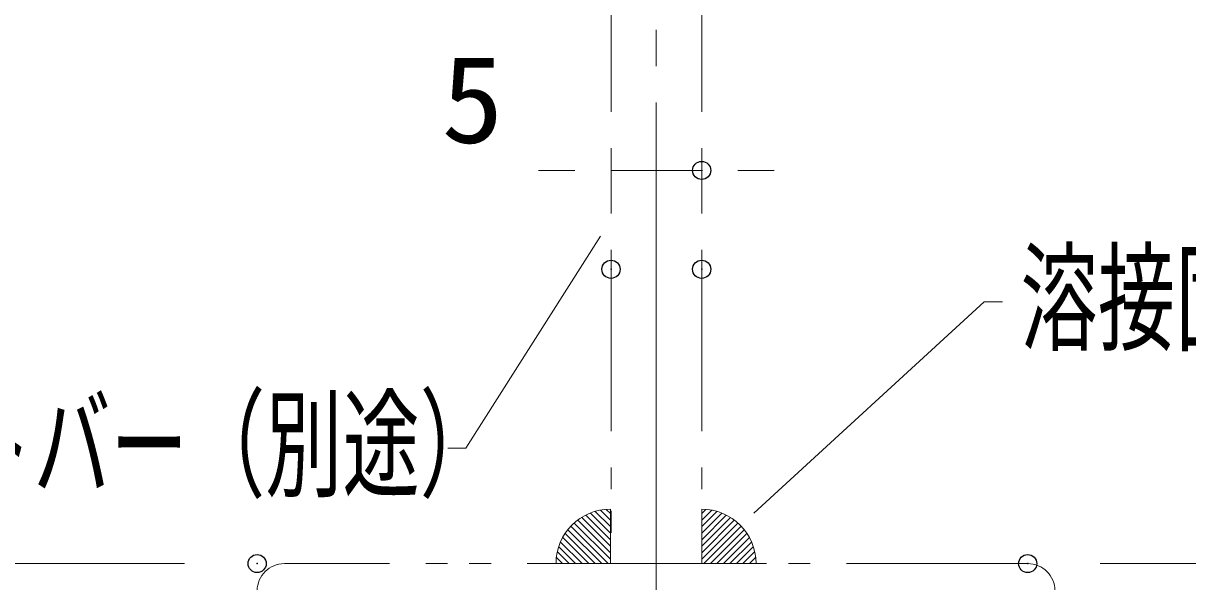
# Model space of a CAD drawing. Units: millimetres, scale not verified. Extents: x -401 to 399, y -276 to 278.
# Drawn here: x -202.4 to -138.2, y -146.3 to -115.5 of the extents above; entities that cross this region are included whole.
import ezdxf
from ezdxf.enums import TextEntityAlignment as Align

# ---------------------------------------------------------------- set-up
doc = ezdxf.new("R2010")
doc.units = ezdxf.units.MM
doc.header["$LTSCALE"] = 2
doc.header["$PDMODE"] = 32
doc.header["$PDSIZE"] = 1
doc.linetypes.add('DOUBLE_CHAIN1', pattern=[8.8, 5, -1, 0.6, -0.6, 0.6, -1])
doc.linetypes.add('LONG_CHAIN', pattern=[21, 18, -1, 1, -1])
for name, color, linetype, lineweight in [('0-2_1', 3, 'DOUBLE_CHAIN1', 9), ('0-4_sunpou', 1, 'Continuous', 9), ('0-7_center', 5, 'LONG_CHAIN', 9), ('0-8_dH内_支柱', 1, 'Continuous', 9), ('0-9_09寸法A', 1, 'Continuous', 9), ('1-4_08文字', 1, 'Continuous', 9)]:
    doc.layers.add(name, color=color, linetype=linetype, lineweight=lineweight)
doc.layers.add('0-6_DEFPOINTS', color=1, linetype='Continuous')
doc.styles.add('ＭＳ ゴシック', font='')
doc.styles.get('ＭＳ ゴシック').set_extended_font_data('MS Gothic')

msp = doc.modelspace()

# ---------------------------------------------------------------- linework, layer by layer
at = {"layer": '0-2_1'}
for p, q in [((-169.997, -92.802), (-169.997, -145.302)), ((-164.997, -92.802), (-164.997, -145.302)), ((-169.997, -145.302), (-164.997, -145.302))]:
    msp.add_line(p, q, dxfattribs=at)
at = {"layer": '0-4_sunpou'}
for p, q in [((-169.997, -125.081), (-169.997, -122.631)), ((-164.997, -125.081), (-164.997, -122.631)), ((-171.997, -123.631), (-173.997, -123.631)), ((-169.997, -123.631), (-164.997, -123.631)), ((-162.997, -123.631), (-160.997, -123.631))]:
    msp.add_line(p, q, dxfattribs=at)
at = {"layer": '0-6_DEFPOINTS'}
for p in [(-164.997, -123.631), (-169.997, -129.081), (-164.997, -129.081), (-189.514, -145.302), (-147.014, -145.302)]:
    msp.add_point(p, dxfattribs=at)
at = {"layer": '0-7_center'}
msp.add_line((-167.514, -77.881), (-167.514, -246.179), dxfattribs=at)
at = {"layer": '0-8_dH内_支柱'}
for p, q in [((-170.031, -143.626), (-171.137, -142.52)), ((-170.031, -143.266), (-170.866, -142.432)), ((-170.031, -142.907), (-170.582, -142.356)), ((-170.031, -142.548), (-170.257, -142.322)), ((-164.997, -142.548), (-164.77, -142.322)), ((-164.997, -142.907), (-164.445, -142.356)), ((-164.997, -143.266), (-164.162, -142.432)), ((-164.997, -143.626), (-163.891, -142.52)), ((-170.031, -145.063), (-172.024, -143.069)), ((-170.031, -144.703), (-171.825, -142.91)), ((-170.031, -144.344), (-171.613, -142.762)), ((-170.031, -143.985), (-171.382, -142.634)), ((-164.997, -143.985), (-163.646, -142.634)), ((-164.997, -144.344), (-163.414, -142.762)), ((-164.997, -144.703), (-163.203, -142.91)), ((-164.997, -145.063), (-163.003, -143.069)), ((-170.869, -145.302), (-172.522, -143.649)), ((-170.51, -145.302), (-172.374, -143.438)), ((-170.151, -145.302), (-172.204, -143.249)), ((-164.877, -145.302), (-162.824, -143.249)), ((-164.518, -145.302), (-162.654, -143.438)), ((-164.159, -145.302), (-162.506, -143.649)), ((-171.947, -145.302), (-172.876, -144.373)), ((-171.588, -145.302), (-172.775, -144.115)), ((-171.228, -145.302), (-172.661, -143.87)), ((-163.799, -145.302), (-162.367, -143.87)), ((-163.44, -145.302), (-162.253, -144.115)), ((-163.081, -145.302), (-162.152, -144.373)), ((-172.665, -145.302), (-173.002, -144.966)), ((-172.306, -145.302), (-172.952, -144.656)), ((-162.722, -145.302), (-162.076, -144.656)), ((-162.363, -145.302), (-162.026, -144.966)), ((-173.024, -145.302), (-173.03, -145.296)), ((-162.003, -145.302), (-161.997, -145.296))]:
    msp.add_line(p, q, dxfattribs=at)
at = {"layer": '0-8_dH内_支柱', "linetype": 'DOUBLE_CHAIN1'}
msp.add_line((-147.014, -145.302), (-188.014, -145.302), dxfattribs=at)
at = {"layer": '0-8_dH内_支柱'}
for points in [[(-170.031, -142.302), (-170.031, -145.302), (-173.031, -145.302)], [(-164.997, -142.302), (-164.997, -145.302), (-161.997, -145.302)]]:
    msp.add_lwpolyline(points, dxfattribs=at)
for centre, start, end in [((-170.031, -145.302), 90, 180), ((-170.031, -145.302), 90, 180), ((-164.997, -145.302), 0, 90), ((-164.997, -145.302), 0, 90)]:
    msp.add_arc(centre, 3, start, end, dxfattribs=at)
at = {"layer": '0-8_dH内_支柱', "linetype": 'DOUBLE_CHAIN1'}
for centre, start, end in [((-188.014, -146.802), 90, 180), ((-147.014, -146.802), 0, 90)]:
    msp.add_arc(centre, 1.5, start, end, dxfattribs=at)
at = {"layer": '0-9_09寸法A'}
for p, q in [((-193.514, -145.302), (-212.927, -145.302)), ((-143.014, -145.302), (-91.356, -145.302)), ((-143.014, -145.302), (-103.937, -145.302))]:
    msp.add_line(p, q, dxfattribs=at)
at = {"layer": '1-4_08文字'}
for points in [[(-179.004, -138.936), (-178.004, -138.936), (-170.582, -127.258)], [(-148.41, -130.874), (-149.41, -130.874), (-162.114, -142.533)]]:
    msp.add_lwpolyline(points, dxfattribs=at)

# ---------------------------------------------------------------- texts
at = {"layer": '0-4_sunpou', "color": 2, "style": 'ＭＳ ゴシック', "width": 1.05}
msp.add_text('5', height=4.809, dxfattribs=at).set_placement((-179.353, -123.556), align=Align.BOTTOM_LEFT)
at = {"layer": '1-4_08文字', "color": 2, "style": 'ＭＳ ゴシック', "width": 0.65}
for s, p in [('溶接固定（別途）', (-147.41, -134.5)), ('ブラケット；フラットバー（別途）', (-244.498, -142.561))]:
    msp.add_text(s, height=4.809, dxfattribs=at).set_placement(p, align=Align.BOTTOM_LEFT)

doc.saveas('drawing.dxf')
